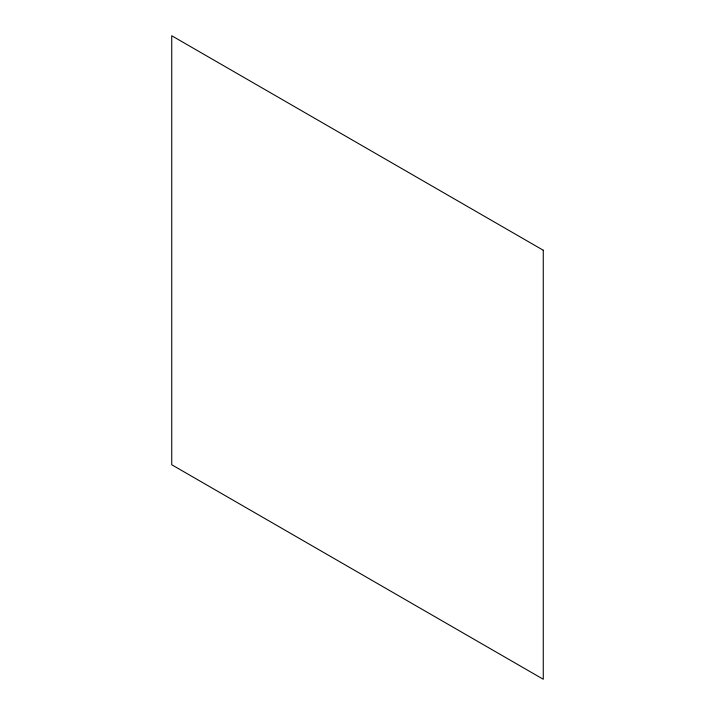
<?xml version="1.0" encoding="UTF-8"?>
<svg xmlns="http://www.w3.org/2000/svg" width="715" height="715" viewBox="0 0 715 715"><rect width="100%" height="100%" fill="white"/><g stroke="black" fill="none" stroke-linecap="round" stroke-linejoin="round"><path stroke-width="1.07" d="M543.266 250.25L171.734 35.75L171.734 464.75L543.266 679.25L543.266 250.25"/></g></svg>
